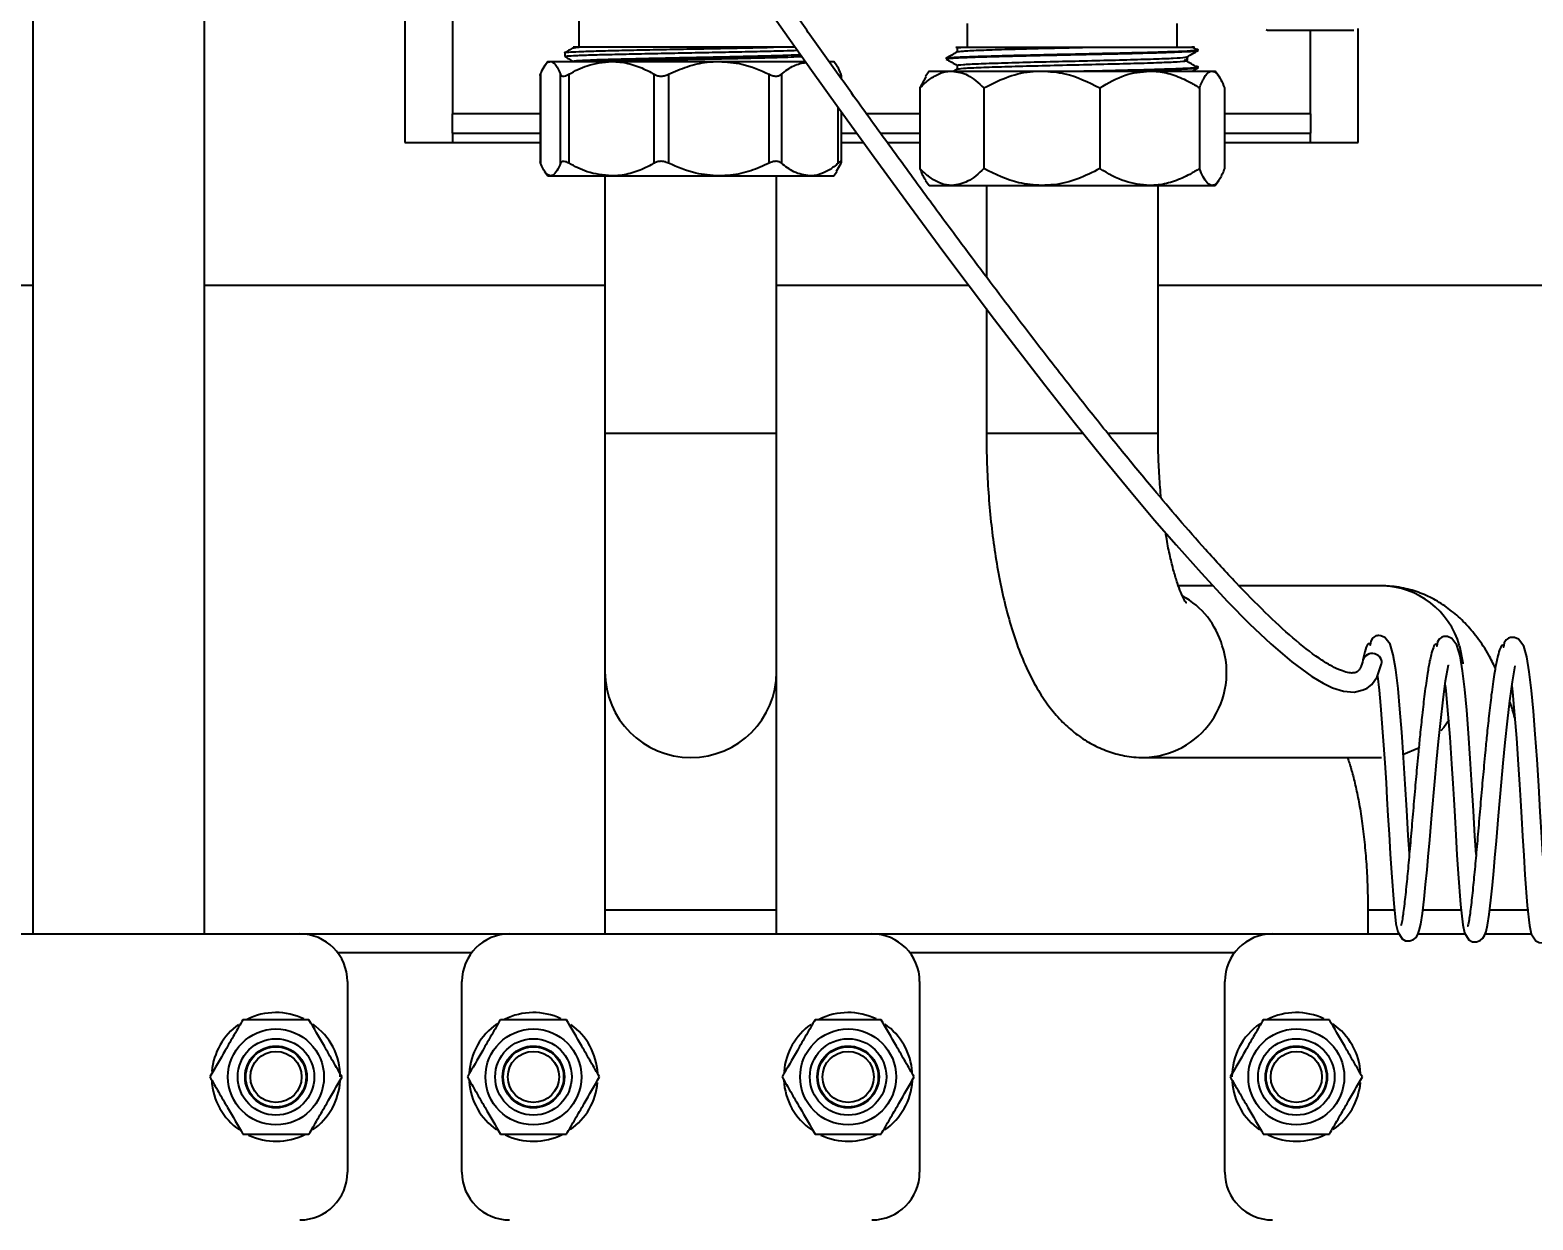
# Model space of a CAD drawing. Extents: x 75 to 2075, y 25 to 1460.
# Drawn here: x 317.1 to 579.8, y 537.8 to 745.8 of the extents above; entities that cross this region are included whole.
import ezdxf

# ---------------------------------------------------------------- set-up
doc = ezdxf.new("R2010")
doc.units = 0
doc.header["$LTSCALE"] = 5
doc.linetypes.add('SLD-KATı', pattern=[0])
doc.layers.get('0').update_dxf_attribs({"linetype": 'CONTINUOUS'})
doc.styles.add('SLDTEXTSTYLE1', font='GOTHIC.TTF', dxfattribs={"width": 0.913})
doc.dimstyles.new('SLDDIMSTYLE1', dxfattribs={"dimtxt": 17.5, "dimasz": 16.51, "dimexe": 0, "dimexo": 0.0625, "dimgap": 4.375, "dimtad": 1, "dimlfac": 0.6, "dimrnd": 1e-09, "dimzin": 12, "dimtxsty": 'SLDTEXTSTYLE1', "dimsah": 1, "dimcen": 0.09, "dimazin": 3, "dimtfac": 1, "dimtmove": 0, "dimatfit": 3, "dimtolj": 1, "dimtzin": 12})

# ---------------------------------------------------------------- blocks, each defined once
blk = doc.blocks.new('_D_4')
at = {"color": 7, "linetype": 'SLD-KATı'}
for p, q in [((245.09, 561.26), (245.09, 357.59)), ((332.59, 482.81), (332.59, 357.59)), ((245.09, 362.59), (213.34, 362.59)), ((245.09, 362.59), (332.59, 362.59)), ((332.59, 362.59), (364.34, 362.59))]:
    blk.add_line(p, q, dxfattribs=at)
for points in [[(245.09, 362.59), (228.58, 365.13), (228.58, 360.05)], [(332.59, 362.59), (349.1, 360.05), (349.1, 365.13)]]:
    blk.add_solid(points, dxfattribs=at)
at = {"color": 7, "linetype": 'SLD-KATı', "insert": (262.86, 384.94), "char_height": 17.5, "attachment_point": 1, "style": 'SLDTEXTSTYLE1'}
blk.add_mtext('52,50', dxfattribs=at)

msp = doc.modelspace()

# ---------------------------------------------------------------- linework, layer by layer
at = {"color": 7, "linetype": 'SLD-KATı'}
for p, q in [((382.594, 820.209), (382.594, 726.146)), ((317.594, 792.764), (317.594, 587.813)), ((347.594, 587.813), (347.594, 792.764)), ((390.927, 787.813), (390.927, 731.146)), ((413.01, 756.255), (413.01, 742.813)), ((480.927, 746.979), (480.927, 742.813)), ((517.594, 742.813), (517.594, 746.979)), ((549.26, 726.146), (549.26, 746.104)), ((533.357, 745.803), (548.502, 745.803)), ((540.927, 731.146), (540.927, 745.803)), ((410.56, 741.849), (410.56, 741.188)), ((450.884, 742.813), (447.033, 742.813)), ((477.226, 740.871), (477.226, 740.752)), ((478.892, 742.794), (479.16, 742.639)), ((479.16, 742.649), (479.16, 741.997)), ((520.809, 742.48), (520.191, 742.843)), ((521.295, 742.259), (521.295, 742.379)), ((407.594, 740.313), (407.071, 739.566)), ((407.594, 740.313), (408.082, 740.313)), ((408.082, 740.313), (418.737, 740.313)), ((418.737, 740.313), (437.509, 740.313)), ((437.509, 740.313), (452.71, 740.313)), ((456.874, 740.313), (457.594, 740.313)), ((458.116, 739.566), (457.594, 740.313)), ((474.26, 738.646), (473.601, 737.704)), ((474.26, 738.646), (478.235, 738.646)), ((478.235, 738.646), (493.957, 738.646)), ((479.176, 738.989), (478.582, 738.646)), ((479.16, 739.632), (479.16, 738.98)), ((493.957, 738.646), (512.786, 738.646)), ((512.786, 738.646), (523.691, 738.646)), ((521.295, 739.243), (521.295, 739.363)), ((523.691, 738.646), (524.26, 738.646)), ((524.92, 737.704), (524.26, 738.646)), ((406.252, 737.861), (406.252, 722.777)), ((406.317, 738.081), (406.317, 722.544)), ((409.846, 722.544), (409.846, 738.081)), ((411.267, 738.081), (411.267, 722.544)), ((426.207, 722.544), (426.207, 738.081)), ((428.71, 738.081), (428.71, 722.544)), ((446.309, 722.544), (446.309, 738.081)), ((448.428, 738.081), (448.428, 722.544)), ((458.935, 737.238), (458.935, 737.861)), ((473.679, 737.65), (472.633, 735.704)), ((472.633, 735.704), (472.633, 721.589)), ((483.837, 735.704), (483.837, 721.589)), ((504.077, 735.704), (504.077, 721.589)), ((521.495, 735.704), (521.495, 721.589)), ((525.888, 735.704), (525.888, 721.589)), ((390.927, 727.813), (390.927, 731.146)), ((458.935, 722.777), (458.935, 731.513)), ((540.927, 731.146), (540.927, 727.813)), ((390.927, 727.813), (406.252, 727.813)), ((390.927, 727.813), (390.927, 726.146)), ((458.935, 727.813), (461.605, 727.813)), ((465.713, 727.813), (472.633, 727.813)), ((525.888, 727.813), (540.927, 727.813)), ((540.927, 726.146), (540.927, 727.813)), ((382.594, 726.146), (390.927, 726.146)), ((540.927, 726.146), (549.26, 726.146)), ((406.317, 722.544), (406.258, 722.777)), ((458.091, 721.117), (458.87, 722.544)), ((407.053, 721.086), (407.594, 720.313)), ((407.594, 720.313), (408.082, 720.313)), ((408.082, 720.313), (418.737, 720.313)), ((417.594, 720.313), (417.594, 675.313)), ((418.737, 720.313), (437.509, 720.313)), ((437.509, 720.313), (453.402, 720.313)), ((447.594, 675.313), (447.594, 720.313)), ((453.402, 720.313), (457.594, 720.313)), ((457.594, 720.313), (458.135, 721.086)), ((473.635, 719.539), (474.26, 718.646)), ((474.26, 718.646), (478.235, 718.646)), ((478.235, 718.646), (493.957, 718.646)), ((484.26, 718.646), (484.26, 702.661)), ((493.957, 718.646), (512.786, 718.646)), ((512.786, 718.646), (523.691, 718.646)), ((514.26, 675.313), (514.26, 718.646)), ((523.691, 718.646), (524.26, 718.646)), ((524.26, 718.646), (524.886, 719.539)), ((317.594, 701.146), (281.76, 701.146)), ((417.594, 701.146), (347.594, 701.146)), ((481.231, 701.146), (447.594, 701.146)), ((619.734, 701.146), (514.26, 701.146)), ((484.26, 697.115), (484.26, 675.313)), ((417.594, 675.313), (417.594, 633.646)), ((447.594, 633.646), (447.594, 675.313)), ((523.879, 648.646), (517.828, 648.646)), ((553.32, 648.646), (528.441, 648.646)), ((417.594, 633.646), (417.594, 591.979)), ((447.594, 591.979), (447.594, 633.646)), ((511.868, 618.646), (553.32, 618.646)), ((417.594, 591.979), (417.594, 587.813)), ((447.594, 587.813), (447.594, 591.979)), ((550.927, 591.979), (550.927, 587.813)), ((300.927, 587.813), (364.26, 587.813)), ((364.26, 587.813), (400.927, 587.813)), ((400.927, 587.813), (464.26, 587.813)), ((464.26, 587.813), (534.26, 587.813)), ((534.26, 587.813), (556.389, 587.813)), ((559.71, 587.813), (567.95, 587.813)), ((571.432, 587.813), (579.511, 587.813)), ((372.594, 579.479), (372.594, 546.146)), ((392.594, 546.146), (392.594, 579.479)), ((472.594, 579.479), (472.594, 546.146)), ((525.927, 546.146), (525.927, 579.479))]:
    msp.add_line(p, q, dxfattribs=at)
at = {"color": 8, "linetype": 'SLD-KATı'}
for p, q in [((406.252, 731.146), (390.927, 731.146)), ((458.377, 722.544), (458.377, 732.288)), ((459.2, 731.146), (458.935, 731.146)), ((472.633, 731.146), (463.311, 731.146)), ((540.927, 731.146), (525.888, 731.146)), ((390.927, 726.146), (406.252, 726.146)), ((458.935, 726.146), (462.807, 726.146)), ((466.916, 726.146), (472.633, 726.146)), ((525.888, 726.146), (540.927, 726.146)), ((447.594, 675.313), (417.594, 675.313)), ((501.229, 675.313), (484.26, 675.313)), ((514.26, 675.313), (505.52, 675.313)), ((447.594, 591.979), (417.594, 591.979)), ((555.521, 591.979), (550.927, 591.979)), ((567.254, 591.979), (560.503, 591.979)), ((579.063, 591.979), (572.279, 591.979)), ((394.26, 584.479), (370.927, 584.479)), ((527.594, 584.479), (470.927, 584.479))]:
    msp.add_line(p, q, dxfattribs=at)
at = {"color": 7, "linetype": 'SLD-KATı', "flags": 128}
for points in [[(431.266, 770.972), (431.411, 770.756), (431.83, 770.142), (432.434, 769.257), (433.542, 767.641), (434.722, 765.924), (435.866, 764.265), (437.176, 762.37), (440.504, 757.575), (444.56, 751.77), (449.044, 745.398), (453.709, 738.819), (458.419, 732.228), (464.664, 723.573), (470.809, 715.153), (476.832, 707.001), (485.669, 695.24), (494.491, 683.776), (499.604, 677.28), (504.667, 670.973), (509.543, 665.035), (513.651, 660.153), (517.403, 655.807), (521.771, 650.906), (526.41, 645.932), (530.272, 642.02), (533.967, 638.531), (537.646, 635.385), (541.163, 632.812), (543.122, 631.641), (544.771, 630.855), (546.693, 630.248), (548.508, 630.096), (550.123, 630.455), (550.783, 630.792), (551.596, 631.434), (552.547, 632.723), (553.341, 635.01), (553.341, 635.01)], [(558.18, 601.848), (557.986, 605.034), (557.728, 609.469), (557.459, 614.002), (557.166, 618.65), (556.863, 623.074), (556.545, 627.087), (556.208, 630.705), (555.818, 633.97), (555.376, 636.596), (554.835, 638.435), (553.914, 639.642), (553.203, 639.937), (552.875, 639.97), (552.712, 639.964), (552.537, 639.939), (552.35, 639.891), (552.153, 639.811), (551.951, 639.691), (551.752, 639.521), (551.426, 639.006), (551.325, 638.279), (551.325, 638.279)], [(569.844, 601.684), (569.65, 604.87), (569.392, 609.305), (569.123, 613.838), (568.83, 618.486), (568.527, 622.91), (568.209, 626.923), (567.872, 630.54), (567.482, 633.806), (567.04, 636.432), (566.499, 638.271), (565.578, 639.478), (564.867, 639.773), (564.539, 639.806), (564.376, 639.8), (564.201, 639.775), (564.014, 639.727), (563.817, 639.647), (563.614, 639.527), (563.416, 639.357), (563.09, 638.842), (562.989, 638.115), (562.989, 638.115)], [(581.508, 601.52), (581.314, 604.706), (581.056, 609.141), (580.787, 613.674), (580.494, 618.322), (580.191, 622.746), (579.873, 626.759), (579.536, 630.376), (579.146, 633.642), (578.704, 636.268), (578.163, 638.107), (577.241, 639.314), (576.531, 639.609), (576.203, 639.642), (576.04, 639.636), (575.865, 639.611), (575.678, 639.563), (575.481, 639.483), (575.278, 639.363), (575.08, 639.193), (574.754, 638.678), (574.653, 637.951), (574.653, 637.951)], [(552.6, 632.876), (552.884, 630.447), (553.143, 627.733), (553.574, 622.345), (553.885, 617.73), (554.105, 614.242), (554.272, 611.482), (554.447, 608.472), (554.635, 605.226), (554.84, 601.821), (555.049, 598.493), (555.45, 593.104), (555.839, 589.592), (556.162, 588.174), (556.938, 586.941), (557.537, 586.62), (558.252, 586.582), (558.905, 586.824), (559.35, 587.204), (559.678, 587.724), (559.92, 588.403), (560.171, 589.534), (560.454, 591.376), (560.757, 593.865), (561.028, 596.471), (561.268, 598.99), (561.479, 601.295), (561.742, 604.258), (562.118, 608.626), (562.634, 614.476), (562.939, 617.848), (563.282, 621.441), (563.666, 625.138), (564.077, 628.732), (564.528, 632.06), (565.004, 634.844), (565.004, 634.844)], [(564.427, 631.317), (564.548, 630.283), (564.806, 627.569), (565.238, 622.181), (565.549, 617.566), (565.769, 614.078), (565.936, 611.318), (566.111, 608.308), (566.299, 605.062), (566.504, 601.657), (566.713, 598.329), (567.114, 592.94), (567.503, 589.428), (567.826, 588.01), (568.602, 586.777), (569.201, 586.456), (569.916, 586.418), (570.569, 586.66), (571.014, 587.04), (571.342, 587.56), (571.583, 588.239), (571.835, 589.37), (572.118, 591.212), (572.421, 593.701), (572.692, 596.307), (572.932, 598.826), (573.143, 601.131), (573.406, 604.093), (573.782, 608.462), (574.297, 614.312), (574.603, 617.684), (574.946, 621.277), (575.33, 624.974), (575.741, 628.568), (576.191, 631.896), (576.668, 634.68), (576.668, 634.68)], [(576.091, 631.153), (576.212, 630.119), (576.47, 627.405), (576.902, 622.017), (577.213, 617.402), (577.433, 613.914), (577.599, 611.154), (577.775, 608.144), (577.963, 604.898), (578.168, 601.493), (578.377, 598.165), (578.778, 592.776), (579.166, 589.264), (579.49, 587.846), (580.266, 586.613), (580.865, 586.292), (581.58, 586.254), (582.233, 586.496), (582.678, 586.876), (583.006, 587.396), (583.247, 588.075), (583.499, 589.206), (583.782, 591.048), (584.085, 593.537), (584.356, 596.143), (584.595, 598.662), (584.807, 600.967), (585.07, 603.929), (585.446, 608.298), (585.961, 614.148), (586.267, 617.52), (586.61, 621.113), (586.994, 624.81), (587.405, 628.404), (587.855, 631.732), (588.332, 634.516), (588.332, 634.516)]]:
    msp.add_lwpolyline(points, dxfattribs=at)
at = {"color": 8, "linetype": 'SLD-KATı', "flags": 128}
for points in [[(566.946, 638.185), (567.538, 635.214), (567.556, 635.025)], [(565.161, 625.241), (564.199, 623.914), (563.666, 623.295)], [(559.988, 620.377), (559.659, 620.201), (557.136, 619.19)]]:
    msp.add_lwpolyline(points, dxfattribs=at)
at = {"color": 7, "linetype": 'SLD-KATı'}
for centre, radius in [((360.094, 562.813), 8.386), ((405.094, 562.813), 8.386), ((460.094, 562.813), 8.386), ((538.427, 562.813), 8.386), ((360.094, 562.813), 6.685), ((360.094, 562.813), 5.404), ((360.094, 562.813), 5.277), ((405.094, 562.813), 6.685), ((405.094, 562.813), 5.404), ((405.094, 562.813), 5.277), ((460.094, 562.813), 6.685), ((460.094, 562.813), 5.404), ((460.094, 562.813), 5.277), ((538.427, 562.813), 6.685), ((538.427, 562.813), 5.404), ((538.427, 562.813), 5.277), ((360.094, 562.813), 4.471), ((405.094, 562.813), 4.471), ((460.094, 562.813), 4.471), ((538.427, 562.813), 4.471)]:
    msp.add_circle(centre, radius, dxfattribs=at)
at = {"color": 8, "linetype": 'SLD-KATı'}
for centre, radius, start, end in [((511.267, 633.983), 14.835, 16.45413, 60.51495), ((553.089, 634.24), 14.408, 15.88971, 89.08286), ((511.408, 633.489), 14.849, 271.67616, 18.43591)]:
    msp.add_arc(centre, radius, start, end, dxfattribs=at)
at = {"color": 7, "linetype": 'SLD-KATı'}
for centre, radius, start, end in [((551.647, 635.187), 1.646, 58.19257, 162.92485), ((551.548, 635.297), 1.521, 83.68657, 165.72121), ((551.768, 635.224), 1.586, 351.19265, 91.91181), ((551.893, 635.256), 1.469, 350.38247, 64.94432), ((432.594, 633.646), 15, 180, 0), ((364.26, 579.479), 8.333, 0, 90), ((400.927, 579.479), 8.333, 90, 180), ((464.26, 579.479), 8.333, 0, 90), ((534.26, 579.479), 8.333, 90, 180), ((360.094, 562.813), 11.25, 64.17371, 116.63727), ((405.094, 562.813), 11.25, 64.78483, 116.549), ((460.094, 562.813), 11.25, 64.17371, 116.63727), ((538.427, 562.813), 11.25, 64.78483, 116.549), ((360.094, 562.813), 11.25, 125.43094, 175.02142), ((360.094, 562.813), 11.25, 0, 55.03913), ((405.094, 562.813), 11.25, 124.62216, 176.51847), ((405.094, 562.813), 11.25, 2.97273, 54.56906), ((460.094, 562.813), 11.25, 125.43094, 175.02142), ((460.094, 562.813), 11.25, 4.15152, 55.03913), ((538.427, 562.813), 11.25, 124.62216, 180), ((538.427, 562.813), 11.25, 2.97273, 55.53526), ((360.094, 562.813), 11.25, 182.97273, 235.53526), ((360.094, 562.813), 11.25, 304.62216, 356.51847), ((460.094, 562.813), 11.25, 182.97273, 235.53526), ((460.094, 562.813), 11.25, 304.62216, 356.51847), ((405.094, 562.813), 11.25, 184.15152, 235.03913), ((405.094, 562.813), 11.25, 305.0872, 355.02142), ((538.427, 562.813), 11.25, 184.15152, 235.03913), ((538.427, 562.813), 11.25, 305.0872, 355.02142), ((360.094, 562.813), 11.25, 244.78483, 296.549), ((405.094, 562.813), 11.25, 244.17371, 296.63727), ((460.094, 562.813), 11.25, 244.78483, 296.549), ((538.427, 562.813), 11.25, 244.17371, 296.63727), ((364.26, 546.146), 8.333, 270, 0), ((400.927, 546.146), 8.333, 180, 270), ((464.26, 546.146), 8.333, 270, 0), ((534.26, 546.146), 8.333, 180, 270)]:
    msp.add_arc(centre, radius, start, end, dxfattribs=at)
for points, knots in [([(550.073, 635.67), (549.95, 635.199), (549.734, 634.378), (549.348, 633.862), (549.057, 633.628), (548.721, 633.467), (548.147, 633.378), (547.14, 633.525), (545.818, 633.993), (544.21, 634.815), (541.615, 636.461), (537.866, 639.428), (532.998, 643.938), (527.903, 649.133), (522.833, 654.656), (517.992, 660.177), (513.134, 665.9), (507.926, 672.214), (502.218, 679.318), (495.454, 687.929), (487.722, 698.005), (479.894, 708.442), (472.937, 717.871), (466.864, 726.201), (461.203, 734.054), (456.029, 741.3), (451.424, 747.799), (446.993, 754.099), (442.987, 759.837), (440.245, 763.79), (438.493, 766.326), (437.273, 768.096), (436.076, 769.838), (435.131, 771.217), (434.453, 772.209), (434.017, 772.849), (433.959, 772.933), (433.927, 772.979)], [0, 0, 0, 0, 0.0165435, 0.0287987, 0.0367424, 0.0431979, 0.0583506, 0.0737905, 0.0898129, 0.1053275, 0.123517, 0.1646181, 0.2049711, 0.2460748, 0.2880413, 0.3244157, 0.3577739, 0.3982735, 0.4408333, 0.4831077, 0.5441655, 0.6039451, 0.6437137, 0.6834165, 0.7229814, 0.75241, 0.781549, 0.8102488, 0.8383772, 0.8655997, 0.8786425, 0.89215, 0.9095381, 0.9321658, 0.9509113, 0.9732747, 1, 1, 1, 1]), ([(533.357, 745.812), (533.35, 745.809), (533.316, 745.793), (533.229, 745.823), (533.159, 745.848)], [0, 0, 0, 0, 0.1920612, 1, 1, 1, 1]), ([(410.634, 741.849), (410.611, 741.854), (410.454, 741.889), (411.172, 741.955), (412.835, 742.051), (415.527, 742.144), (418.989, 742.23), (423.111, 742.324), (427.697, 742.42), (432.491, 742.509), (437.29, 742.598), (441.884, 742.693), (445.086, 742.765), (446.678, 742.804), (447.033, 742.813)], [0, 0, 0, 0, 0.01684074, 0.11197127, 0.20852893, 0.30420587, 0.3981293, 0.49409994, 0.59058308, 0.68528167, 0.77985754, 0.8763107, 0.97235067, 1, 1, 1, 1]), ([(410.565, 741.188), (410.66, 741.217), (410.854, 741.276), (412.454, 741.371), (414.942, 741.465), (418.272, 741.552), (422.277, 741.645), (426.797, 741.74), (431.568, 741.831), (436.379, 741.918), (441.038, 742.013), (445.27, 742.108), (448.812, 742.192), (450.478, 742.249), (451.259, 742.275)], [0, 0, 0, 0, 0.0827558, 0.1680265, 0.2529097, 0.3359529, 0.4204719, 0.5058345, 0.5899999, 0.6732245, 0.7583236, 0.8434503, 0.9267164, 1, 1, 1, 1]), ([(412.003, 742.69), (411.765, 742.552), (411.287, 742.276), (410.809, 742), (410.571, 741.862)], [0, 0, 0, 0, 0.499987, 1, 1, 1, 1]), ([(410.571, 741.175), (410.809, 741.037), (411.287, 740.761), (411.765, 740.485), (412.003, 740.347)], [0, 0, 0, 0, 0.5000153, 1, 1, 1, 1]), ([(413.079, 742.813), (413.011, 742.813), (412.668, 742.813), (412.158, 742.813), (412.07, 742.813), (412.022, 742.813)], [0, 0, 0, 0, 0.1029177, 0.515387, 1, 1, 1, 1]), ([(412.039, 740.361), (412.073, 740.383), (412.147, 740.432), (413.19, 740.511), (414.95, 740.596), (417.378, 740.677), (420.36, 740.754), (423.818, 740.838), (427.622, 740.922), (431.583, 741.003), (435.575, 741.081), (439.477, 741.164), (443.132, 741.249), (446.374, 741.33), (449.061, 741.407), (450.913, 741.477), (451.567, 741.519), (451.785, 741.533)], [0, 0, 0, 0, 0.0584777, 0.1287106, 0.1991806, 0.2685558, 0.3372393, 0.4074241, 0.4779147, 0.5473769, 0.6160053, 0.6861386, 0.756646, 0.8261924, 0.8947755, 0.9648537, 1, 1, 1, 1]), ([(412.076, 742.69), (412.066, 742.696), (412.017, 742.73), (412.475, 742.771), (412.978, 742.806), (413.079, 742.813)], [0, 0, 0, 0, 0.1706316, 0.8338055, 1, 1, 1, 1]), ([(447.033, 742.813), (446.086, 742.813), (444.178, 742.813), (440.92, 742.813), (437.44, 742.813), (433.803, 742.813), (430.131, 742.813), (426.564, 742.813), (423.221, 742.813), (420.196, 742.813), (417.549, 742.813), (415.374, 742.813), (413.907, 742.813), (413.305, 742.813), (413.079, 742.813)], [0, 0, 0, 0, 0.0844598, 0.1700757, 0.2556921, 0.3436476, 0.4315887, 0.5188206, 0.6060532, 0.691679, 0.7773031, 0.8629417, 0.9485803, 1, 1, 1, 1]), ([(416.5, 740.313), (416.817, 740.324), (417.902, 740.361), (420.384, 740.423), (423.811, 740.507), (427.624, 740.592), (431.583, 740.673), (435.575, 740.75), (439.477, 740.833), (443.132, 740.918), (446.372, 741), (449.066, 741.076), (451.014, 741.15), (451.726, 741.197), (452.01, 741.215)], [0, 0, 0, 0, 0.03665732, 0.12575462, 0.21679917, 0.30823994, 0.39834767, 0.48737275, 0.57835058, 0.66981407, 0.76003006, 0.84899705, 0.93990331, 1, 1, 1, 1]), ([(477.335, 740.871), (477.3, 740.877), (477.011, 740.929), (478.231, 741.03), (481.036, 741.169), (485.531, 741.306), (491.115, 741.448), (497.4, 741.583), (503.817, 741.726), (509.878, 741.86), (515.033, 742.004), (518.91, 742.138), (520.881, 742.268), (521.544, 742.379), (520.935, 742.447), (520.629, 742.48)], [0, 0, 0, 0, 0.0119025, 0.098404, 0.1847093, 0.270886, 0.3574819, 0.4433807, 0.5301616, 0.6159068, 0.7027654, 0.7884826, 0.8753115, 0.9372538, 1, 1, 1, 1]), ([(477.227, 740.739), (477.552, 740.552), (478.196, 740.179), (478.84, 739.807), (479.16, 739.623)], [0, 0, 0, 0, 0.5042701, 1, 1, 1, 1]), ([(479.176, 742.006), (478.853, 741.82), (478.208, 741.447), (477.564, 741.075), (477.241, 740.888)], [0, 0, 0, 0, 0.5000015, 1, 1, 1, 1]), ([(477.385, 740.752), (477.346, 740.769), (477.218, 740.823), (478.292, 740.913), (480.388, 741.02), (483.343, 741.124), (486.828, 741.222), (490.635, 741.315), (494.554, 741.404), (498.415, 741.487), (501.711, 741.558), (504.63, 741.621), (507.32, 741.681), (510.61, 741.759), (514.084, 741.851), (517.295, 741.956), (519.637, 742.06), (521.068, 742.162), (521.184, 742.228), (521.239, 742.259)], [0, 0, 0, 0, 0.03222362, 0.10664518, 0.1780029, 0.24629493, 0.31151965, 0.37367578, 0.43276176, 0.48877602, 0.54171749, 0.57532368, 0.61748415, 0.66367561, 0.73275192, 0.80166625, 0.87041847, 0.93935748, 1, 1, 1, 1]), ([(478.902, 742.813), (478.923, 742.813), (478.969, 742.813), (479.578, 742.813), (480.155, 742.813), (480.318, 742.813)], [0, 0, 0, 0, 0.363241, 0.82069905, 1, 1, 1, 1]), ([(479.259, 739.632), (479.227, 739.638), (478.964, 739.691), (480.076, 739.791), (482.635, 739.93), (486.736, 740.067), (491.83, 740.209), (497.563, 740.344), (503.418, 740.488), (508.944, 740.621), (513.658, 740.765), (517.151, 740.899), (519.001, 741.023), (519.204, 741.095), (519.279, 741.121)], [0, 0, 0, 0, 0.012863, 0.1063429, 0.199611, 0.29274, 0.3863221, 0.4791509, 0.5729328, 0.6655955, 0.7594617, 0.8520938, 0.9459278, 1, 1, 1, 1]), ([(479.259, 742.648), (479.227, 742.655), (478.961, 742.707), (479.63, 742.762), (480.293, 742.811), (480.318, 742.813)], [0, 0, 0, 0, 0.1170072, 0.9673411, 1, 1, 1, 1]), ([(479.176, 742.006), (479.417, 742.053), (479.9, 742.146), (482.682, 742.285), (486.724, 742.423), (491.83, 742.564), (497.18, 742.69), (500.65, 742.775), (502.196, 742.813)], [0, 0, 0, 0, 0.1728046, 0.345264, 0.5174658, 0.6905055, 0.8621525, 1, 1, 1, 1]), ([(480.318, 742.813), (480.474, 742.813), (480.942, 742.813), (481.962, 742.813), (483.601, 742.813), (485.741, 742.813), (488.41, 742.813), (491.379, 742.813), (494.563, 742.813), (498.206, 742.813), (500.758, 742.813), (502.196, 742.813)], [0, 0, 0, 0, 0.0479022, 0.1438641, 0.2398258, 0.3606379, 0.4814499, 0.6022622, 0.7230745, 0.8438866, 1, 1, 1, 1]), ([(502.196, 742.813), (503.737, 742.813), (506.4, 742.813), (509.931, 742.813), (512.801, 742.813), (515.33, 742.813), (517.407, 742.813), (519.02, 742.813), (520.106, 742.813), (520.596, 742.813), (520.619, 742.813), (520.274, 742.813), (520.174, 742.813)], [0, 0, 0, 0, 0.137536, 0.2377176, 0.3408045, 0.4409853, 0.5440474, 0.6450207, 0.7488174, 0.8515554, 0.9572302, 1, 1, 1, 1]), ([(519.345, 741.121), (519.67, 741.309), (520.319, 741.685), (520.969, 742.06), (521.294, 742.248)], [0, 0, 0, 0, 0.4999878, 1, 1, 1, 1]), ([(519.361, 741.131), (519.361, 741.039), (519.361, 740.852), (519.361, 740.29), (519.361, 740.852), (519.361, 741.039), (519.361, 741.131)], [0, 0, 0, 0, 0.2464199, 0.5, 0.7535801, 1, 1, 1, 1]), ([(406.317, 738.081), (406.531, 738.558), (406.965, 739.524), (407.567, 740.216), (407.944, 740.287), (408.082, 740.313)], [0, 0, 0, 0, 0.3824103, 0.7746528, 1, 1, 1, 1]), ([(408.082, 740.313), (408.354, 740.221), (408.967, 740.016), (409.533, 738.772), (409.846, 738.081)], [0, 0, 0, 0, 0.4446442, 1, 1, 1, 1]), ([(411.267, 738.081), (412.334, 738.65), (414.71, 739.917), (417.307, 740.172), (418.737, 740.313)], [0, 0, 0, 0, 0.4489899, 1, 1, 1, 1]), ([(418.737, 740.313), (419.231, 740.295), (420.664, 740.242), (423.027, 739.653), (424.993, 738.772), (426.036, 738.179), (426.207, 738.081)], [0, 0, 0, 0, 0.19112734, 0.55370481, 0.92673737, 1, 1, 1, 1]), ([(428.71, 738.081), (429.778, 738.558), (431.941, 739.524), (434.942, 740.216), (436.823, 740.287), (437.509, 740.313)], [0, 0, 0, 0, 0.3824101, 0.7746531, 1, 1, 1, 1]), ([(437.509, 740.313), (438.869, 740.221), (441.926, 740.016), (444.744, 738.772), (446.309, 738.081)], [0, 0, 0, 0, 0.4446437, 1, 1, 1, 1]), ([(448.428, 738.081), (449.137, 738.66), (450.52, 739.788), (452.031, 740.03), (452.767, 740.148)], [0, 0, 0, 0, 0.5128213, 1, 1, 1, 1]), ([(451.846, 740.313), (451.925, 740.315), (452.294, 740.327), (452.479, 740.34), (452.624, 740.35)], [0, 0, 0, 0, 0.2155628, 1, 1, 1, 1]), ([(458.87, 738.081), (458.658, 738.602), (458.407, 739.221), (458.135, 739.505), (458.092, 739.549)], [0, 0, 0, 0, 0.8422245, 1, 1, 1, 1]), ([(472.633, 735.704), (472.99, 736.048), (473.89, 736.914), (475.431, 737.976), (476.966, 738.574), (477.914, 738.628), (478.235, 738.646)], [0, 0, 0, 0, 0.2056138, 0.5170119, 0.8361674, 1, 1, 1, 1]), ([(478.235, 738.646), (479.165, 738.502), (481.134, 738.197), (482.904, 736.565), (483.837, 735.704)], [0, 0, 0, 0, 0.47249147, 1, 1, 1, 1]), ([(479.176, 738.989), (479.417, 739.036), (479.9, 739.129), (482.682, 739.268), (486.723, 739.406), (491.833, 739.547), (497.562, 739.683), (503.418, 739.826), (508.945, 739.96), (513.656, 740.104), (517.159, 740.238), (519.072, 740.368), (519.276, 740.446), (519.361, 740.479)], [0, 0, 0, 0, 0.0934568, 0.186727, 0.2798578, 0.3734418, 0.4662726, 0.5600564, 0.652721, 0.7465892, 0.8392233, 0.9330594, 1, 1, 1, 1]), ([(483.837, 735.704), (485.096, 736.344), (487.656, 737.647), (491.138, 738.538), (493.273, 738.62), (493.957, 738.646)], [0, 0, 0, 0, 0.396748, 0.806752, 1, 1, 1, 1]), ([(493.957, 738.646), (495.312, 738.552), (498.866, 738.306), (502.085, 736.698), (504.077, 735.704)], [0, 0, 0, 0, 0.3814179, 1, 1, 1, 1]), ([(500.953, 738.646), (501.9, 738.667), (504.959, 738.735), (509.874, 738.844), (515.034, 738.988), (518.909, 739.121), (520.881, 739.252), (521.544, 739.363), (520.935, 739.43), (520.629, 739.464)], [0, 0, 0, 0, 0.0756705, 0.2443602, 0.4152401, 0.5838744, 0.754696, 0.8765572, 1, 1, 1, 1]), ([(504.077, 735.704), (505.528, 736.565), (508.28, 738.197), (511.34, 738.502), (512.786, 738.646)], [0, 0, 0, 0, 0.5275069, 1, 1, 1, 1]), ([(506.385, 738.646), (507.584, 738.674), (510.279, 738.737), (513.92, 738.835), (517.179, 738.939), (519.562, 739.044), (521.045, 739.145), (521.187, 739.212), (521.255, 739.243)], [0, 0, 0, 0, 0.1402008, 0.3150979, 0.4899952, 0.6648922, 0.8397895, 1, 1, 1, 1]), ([(512.786, 738.646), (513.285, 738.628), (514.732, 738.575), (517.119, 737.985), (519.518, 736.928), (520.939, 736.048), (521.495, 735.704)], [0, 0, 0, 0, 0.16383229, 0.47462905, 0.79438835, 1, 1, 1, 1]), ([(520.809, 739.463), (520.493, 739.649), (519.86, 740.021), (519.228, 740.394), (518.912, 740.58)], [0, 0, 0, 0, 0.5000048, 1, 1, 1, 1]), ([(520.281, 738.646), (520.294, 738.653), (520.631, 738.849), (520.969, 739.043), (521.294, 739.231)], [0, 0, 0, 0, 0.0373105, 1, 1, 1, 1]), ([(521.495, 735.704), (521.768, 736.344), (522.324, 737.647), (523.079, 738.538), (523.543, 738.62), (523.691, 738.646)], [0, 0, 0, 0, 0.39674906, 0.80675219, 1, 1, 1, 1]), ([(523.691, 738.646), (523.986, 738.552), (524.757, 738.306), (525.456, 736.698), (525.888, 735.704)], [0, 0, 0, 0, 0.381419, 1, 1, 1, 1]), ([(406.268, 737.861), (406.263, 737.873), (406.248, 737.911), (406.289, 738.013), (406.317, 738.081)], [0, 0, 0, 0, 0.32365053, 1, 1, 1, 1]), ([(409.846, 738.081), (409.906, 737.984), (410.026, 737.788), (410.416, 737.735), (410.856, 737.859), (411.15, 738.018), (411.267, 738.081)], [0, 0, 0, 0, 0.2806958, 0.5628281, 0.8257446, 1, 1, 1, 1]), ([(426.207, 738.081), (426.411, 737.984), (426.82, 737.788), (427.561, 737.735), (428.21, 737.859), (428.567, 738.018), (428.71, 738.081)], [0, 0, 0, 0, 0.280694, 0.5628315, 0.8257415, 1, 1, 1, 1]), ([(446.309, 738.081), (446.537, 737.984), (446.996, 737.788), (447.654, 737.735), (448.132, 737.859), (448.344, 738.018), (448.428, 738.081)], [0, 0, 0, 0, 0.28069117, 0.5628279, 0.82574326, 1, 1, 1, 1]), ([(458.377, 738.081), (458.496, 737.984), (458.735, 737.788), (458.925, 737.735), (458.952, 737.859), (458.894, 738.018), (458.87, 738.081)], [0, 0, 0, 0, 0.2806915, 0.5628284, 0.8257467, 1, 1, 1, 1]), ([(408.082, 720.313), (407.809, 720.404), (407.196, 720.61), (406.631, 721.854), (406.317, 722.544)], [0, 0, 0, 0, 0.44464446, 1, 1, 1, 1]), ([(409.846, 722.544), (409.632, 722.068), (409.198, 721.102), (408.597, 720.41), (408.219, 720.339), (408.082, 720.313)], [0, 0, 0, 0, 0.38241053, 0.7746532, 1, 1, 1, 1]), ([(411.267, 722.544), (411.078, 722.642), (410.7, 722.838), (410.239, 722.891), (409.964, 722.767), (409.88, 722.608), (409.846, 722.544)], [0, 0, 0, 0, 0.280699, 0.5628356, 0.8257525, 1, 1, 1, 1]), ([(418.737, 720.313), (417.307, 720.453), (414.71, 720.708), (412.334, 721.975), (411.267, 722.544)], [0, 0, 0, 0, 0.5510101, 1, 1, 1, 1]), ([(426.207, 722.544), (426.036, 722.447), (425.016, 721.866), (423.051, 720.982), (420.689, 720.385), (419.231, 720.331), (418.737, 720.313)], [0, 0, 0, 0, 0.0732678, 0.436543, 0.808871, 1, 1, 1, 1]), ([(428.71, 722.544), (428.476, 722.642), (428.007, 722.838), (427.25, 722.891), (426.639, 722.767), (426.33, 722.608), (426.207, 722.544)], [0, 0, 0, 0, 0.2806935, 0.5628388, 0.8257561, 1, 1, 1, 1]), ([(437.509, 720.313), (436.15, 720.404), (433.093, 720.61), (430.275, 721.854), (428.71, 722.544)], [0, 0, 0, 0, 0.4446437, 1, 1, 1, 1]), ([(446.309, 722.544), (445.241, 722.068), (443.078, 721.102), (440.077, 720.41), (438.196, 720.339), (437.509, 720.313)], [0, 0, 0, 0, 0.3824128, 0.7746533, 1, 1, 1, 1]), ([(448.428, 722.544), (448.286, 722.642), (448.001, 722.838), (447.39, 722.891), (446.802, 722.767), (446.449, 722.608), (446.309, 722.544)], [0, 0, 0, 0, 0.2806949, 0.5628368, 0.8257603, 1, 1, 1, 1]), ([(453.402, 720.313), (452.45, 720.453), (450.721, 720.708), (449.138, 721.975), (448.428, 722.544)], [0, 0, 0, 0, 0.5510107, 1, 1, 1, 1]), ([(458.377, 722.544), (458.263, 722.447), (457.583, 721.866), (456.275, 720.982), (454.702, 720.385), (453.731, 720.331), (453.402, 720.313)], [0, 0, 0, 0, 0.07326724, 0.43654306, 0.80887066, 1, 1, 1, 1]), ([(458.87, 722.544), (458.903, 722.642), (458.969, 722.838), (458.864, 722.891), (458.642, 722.767), (458.452, 722.608), (458.377, 722.544)], [0, 0, 0, 0, 0.2806974, 0.5628332, 0.8257542, 1, 1, 1, 1]), ([(478.235, 718.646), (477.914, 718.664), (476.983, 718.717), (475.447, 719.308), (473.904, 720.364), (472.99, 721.244), (472.633, 721.589)], [0, 0, 0, 0, 0.1638315, 0.4746318, 0.7943876, 1, 1, 1, 1]), ([(472.633, 721.589), (472.903, 720.891), (473.237, 720.026), (473.607, 719.643), (473.678, 719.569)], [0, 0, 0, 0, 0.8073946, 1, 1, 1, 1]), ([(483.837, 721.589), (482.904, 720.728), (481.134, 719.095), (479.165, 718.79), (478.235, 718.646)], [0, 0, 0, 0, 0.52750853, 1, 1, 1, 1]), ([(493.957, 718.646), (492.602, 718.74), (489.048, 718.986), (485.829, 720.594), (483.837, 721.589)], [0, 0, 0, 0, 0.3814203, 1, 1, 1, 1]), ([(504.077, 721.589), (502.818, 720.948), (500.258, 719.646), (496.776, 718.754), (494.641, 718.672), (493.957, 718.646)], [0, 0, 0, 0, 0.3967455, 0.8067512, 1, 1, 1, 1]), ([(512.786, 718.646), (511.34, 718.79), (508.28, 719.095), (505.528, 720.728), (504.077, 721.589)], [0, 0, 0, 0, 0.4724931, 1, 1, 1, 1]), ([(521.495, 721.589), (520.939, 721.244), (519.54, 720.378), (517.144, 719.317), (514.758, 718.718), (513.285, 718.664), (512.786, 718.646)], [0, 0, 0, 0, 0.2056133, 0.5170116, 0.8361664, 1, 1, 1, 1]), ([(523.691, 718.646), (523.397, 718.74), (522.626, 718.986), (521.927, 720.594), (521.495, 721.589)], [0, 0, 0, 0, 0.3814203, 1, 1, 1, 1]), ([(525.888, 721.589), (525.615, 720.948), (525.059, 719.646), (524.303, 718.754), (523.84, 718.672), (523.691, 718.646)], [0, 0, 0, 0, 0.3967455, 0.806751, 1, 1, 1, 1]), ([(484.26, 675.313), (484.265, 674.403), (484.279, 671.771), (484.437, 667.426), (484.79, 662.34), (485.322, 657.356), (486.033, 652.507), (486.932, 647.813), (488.035, 643.286), (489.377, 638.921), (491.022, 634.698), (492.92, 630.932), (495.021, 627.73), (497.187, 625.159), (499.509, 623.03), (502.019, 621.298), (504.718, 619.964), (507.679, 619.031), (510.104, 618.675), (511.537, 618.651), (511.868, 618.646)], [0, 0, 0, 0, 0.03338521, 0.09662817, 0.16004313, 0.22381566, 0.2881921, 0.35349683, 0.42018657, 0.48892656, 0.56067319, 0.63643849, 0.69809486, 0.75246284, 0.80209674, 0.84877879, 0.89367755, 0.93756366, 0.98560775, 1, 1, 1, 1]), ([(514.801, 663.96), (514.689, 665.247), (514.461, 667.853), (514.291, 671.682), (514.27, 674.19), (514.26, 675.313)], [0, 0, 0, 0, 0.3502533, 0.7091185, 1, 1, 1, 1]), ([(519.156, 645.665), (519.156, 645.665), (519.209, 645.618), (519.035, 645.823), (518.723, 646.424), (518.22, 647.531), (517.633, 649.121), (516.993, 651.21), (516.357, 653.795), (515.88, 656.059), (515.656, 657.53), (515.6, 657.895)], [0, 0, 0, 0, 0.0000794, 0.11298, 0.2317387, 0.3585151, 0.4941102, 0.6382444, 0.7899366, 0.9478818, 1, 1, 1, 1]), ([(573.207, 634.305), (572.838, 635.067), (571.923, 636.954), (570.159, 639.556), (568.002, 642.135), (565.678, 644.262), (563.169, 645.995), (560.469, 647.328), (557.508, 648.261), (555.084, 648.617), (553.65, 648.641), (553.32, 648.646)], [0, 0, 0, 0, 0.1028638, 0.2550092, 0.3891678, 0.5116461, 0.6268417, 0.7376355, 0.8459303, 0.9644851, 1, 1, 1, 1]), ([(551.255, 638.498), (551.171, 638.529), (550.939, 638.613), (550.541, 637.725), (550.229, 636.356), (550.074, 635.673)], [0, 0, 0, 0, 0.2221771, 0.6116506, 1, 1, 1, 1]), ([(562.918, 638.37), (562.873, 638.401), (562.7, 638.522), (562.386, 637.964), (562.03, 636.879), (561.75, 635.599), (561.542, 634.484), (561.246, 632.716), (560.865, 630.016), (560.437, 626.312), (560.075, 622.889), (559.787, 619.959), (559.498, 616.831), (559.167, 613.15), (558.777, 608.707), (558.402, 604.291), (558.029, 600.141), (557.667, 596.262), (557.363, 593.432), (557.122, 591.542), (556.917, 590.18), (556.805, 589.522), (556.723, 589.286), (556.756, 589.317), (556.758, 589.32)], [0, 0, 0, 0, 0.0202165, 0.0780058, 0.1364412, 0.1705825, 0.1969926, 0.2224631, 0.2923729, 0.3521825, 0.4027896, 0.4437655, 0.4749651, 0.5303618, 0.5905497, 0.6522252, 0.7126088, 0.7746472, 0.8455331, 0.884345, 0.921019, 0.9780124, 0.9984385, 1, 1, 1, 1]), ([(574.582, 638.206), (574.537, 638.237), (574.363, 638.359), (574.05, 637.8), (573.694, 636.715), (573.414, 635.435), (573.206, 634.32), (572.91, 632.553), (572.529, 629.852), (572.101, 626.148), (571.739, 622.725), (571.451, 619.795), (571.162, 616.667), (570.831, 612.986), (570.441, 608.543), (570.066, 604.127), (569.693, 599.977), (569.331, 596.098), (569.027, 593.268), (568.786, 591.378), (568.581, 590.016), (568.469, 589.357), (568.387, 589.122), (568.42, 589.153), (568.422, 589.156)], [0, 0, 0, 0, 0.02021636, 0.07800567, 0.13644109, 0.17058248, 0.19699325, 0.22246304, 0.29237267, 0.35218228, 0.4027894, 0.44376534, 0.4749649, 0.53036286, 0.59054949, 0.65222624, 0.71260858, 0.77464706, 0.84553284, 0.88434476, 0.92101929, 0.97801245, 0.9984384, 1, 1, 1, 1]), ([(576.616, 625.582), (576.365, 626.504), (576.095, 627.489), (575.747, 628.371), (575.725, 628.427)], [0, 0, 0, 0, 0.9354695, 1, 1, 1, 1]), ([(547.36, 618.646), (547.421, 618.483), (547.688, 617.773), (548.195, 616.06), (548.834, 613.514), (549.438, 610.495), (549.971, 607.104), (550.405, 603.395), (550.719, 599.449), (550.898, 595.612), (550.918, 593.103), (550.927, 591.979)], [0, 0, 0, 0, 0.0330246, 0.1434682, 0.2597051, 0.3807336, 0.5055242, 0.6331457, 0.7627947, 0.8938069, 1, 1, 1, 1]), ([(354.32, 572.813), (353.819, 571.945), (352.807, 570.192), (350.842, 566.788), (349.436, 564.352), (348.547, 562.813)], [0, 0, 0, 0, 0.264861, 0.5354672, 1, 1, 1, 1]), ([(365.867, 572.813), (364.459, 572.813), (361.128, 572.813), (357.148, 572.813), (354.784, 572.813), (354.32, 572.813)], [0, 0, 0, 0, 0.3706041, 0.8765854, 1, 1, 1, 1]), ([(371.641, 562.813), (371.14, 563.68), (370.127, 565.434), (368.163, 568.837), (366.756, 571.273), (365.867, 572.813)], [0, 0, 0, 0, 0.2648607, 0.5354666, 1, 1, 1, 1]), ([(399.32, 572.813), (398.819, 571.945), (397.807, 570.192), (395.842, 566.788), (394.436, 564.352), (393.547, 562.813)], [0, 0, 0, 0, 0.26486178, 0.53546765, 1, 1, 1, 1]), ([(410.867, 572.813), (409.459, 572.813), (406.128, 572.813), (402.148, 572.813), (399.784, 572.813), (399.32, 572.813)], [0, 0, 0, 0, 0.3706041, 0.8765854, 1, 1, 1, 1]), ([(416.641, 562.813), (416.14, 563.68), (415.127, 565.434), (413.163, 568.837), (411.756, 571.273), (410.867, 572.813)], [0, 0, 0, 0, 0.26486178, 0.53546765, 1, 1, 1, 1]), ([(454.32, 572.813), (453.819, 571.945), (452.807, 570.192), (450.842, 566.788), (449.436, 564.352), (448.547, 562.813)], [0, 0, 0, 0, 0.26486126, 0.53546766, 1, 1, 1, 1]), ([(465.867, 572.813), (464.459, 572.813), (461.128, 572.813), (457.148, 572.813), (454.784, 572.813), (454.32, 572.813)], [0, 0, 0, 0, 0.3706045, 0.8765853, 1, 1, 1, 1]), ([(471.641, 562.813), (471.14, 563.68), (470.127, 565.434), (468.163, 568.837), (466.756, 571.273), (465.867, 572.813)], [0, 0, 0, 0, 0.2648607, 0.5354671, 1, 1, 1, 1]), ([(532.654, 572.813), (532.153, 571.945), (531.14, 570.192), (529.175, 566.788), (527.769, 564.352), (526.88, 562.813)], [0, 0, 0, 0, 0.26486126, 0.53546766, 1, 1, 1, 1]), ([(544.201, 572.813), (542.792, 572.813), (539.461, 572.813), (535.481, 572.813), (533.117, 572.813), (532.654, 572.813)], [0, 0, 0, 0, 0.3706041, 0.8765854, 1, 1, 1, 1]), ([(549.974, 562.813), (549.473, 563.68), (548.461, 565.434), (546.496, 568.837), (545.089, 571.273), (544.201, 572.813)], [0, 0, 0, 0, 0.2648609, 0.5354674, 1, 1, 1, 1]), ([(348.547, 562.813), (349.048, 561.945), (350.06, 560.192), (352.025, 556.788), (353.431, 554.352), (354.32, 552.813)], [0, 0, 0, 0, 0.2648591, 0.5354633, 1, 1, 1, 1]), ([(365.867, 552.813), (366.368, 553.68), (367.38, 555.434), (369.345, 558.837), (370.752, 561.273), (371.641, 562.813)], [0, 0, 0, 0, 0.2648599, 0.5354638, 1, 1, 1, 1]), ([(393.547, 562.813), (394.048, 561.945), (395.06, 560.192), (397.025, 556.788), (398.431, 554.352), (399.32, 552.813)], [0, 0, 0, 0, 0.2648588, 0.5354638, 1, 1, 1, 1]), ([(410.867, 552.813), (411.368, 553.68), (412.38, 555.434), (414.345, 558.837), (415.752, 561.273), (416.641, 562.813)], [0, 0, 0, 0, 0.2648588, 0.5354627, 1, 1, 1, 1]), ([(448.547, 562.813), (449.048, 561.945), (450.06, 560.192), (452.025, 556.788), (453.431, 554.352), (454.32, 552.813)], [0, 0, 0, 0, 0.2648588, 0.5354633, 1, 1, 1, 1]), ([(465.867, 552.813), (466.368, 553.68), (467.38, 555.434), (469.345, 558.837), (470.752, 561.273), (471.641, 562.813)], [0, 0, 0, 0, 0.2648593, 0.5354638, 1, 1, 1, 1]), ([(526.88, 562.813), (527.381, 561.945), (528.393, 560.192), (530.358, 556.788), (531.765, 554.352), (532.654, 552.813)], [0, 0, 0, 0, 0.2648593, 0.5354632, 1, 1, 1, 1]), ([(544.201, 552.813), (544.701, 553.68), (545.714, 555.434), (547.679, 558.837), (549.085, 561.273), (549.974, 562.813)], [0, 0, 0, 0, 0.264859, 0.5354635, 1, 1, 1, 1]), ([(354.32, 552.813), (354.784, 552.813), (357.148, 552.813), (361.128, 552.813), (364.459, 552.813), (365.867, 552.813)], [0, 0, 0, 0, 0.1234146, 0.6293959, 1, 1, 1, 1]), ([(399.32, 552.813), (399.784, 552.813), (402.148, 552.813), (406.128, 552.813), (409.459, 552.813), (410.867, 552.813)], [0, 0, 0, 0, 0.1234146, 0.6293959, 1, 1, 1, 1]), ([(454.32, 552.813), (454.784, 552.813), (457.148, 552.813), (461.128, 552.813), (464.459, 552.813), (465.867, 552.813)], [0, 0, 0, 0, 0.1234147, 0.6293955, 1, 1, 1, 1]), ([(532.654, 552.813), (533.117, 552.813), (535.481, 552.813), (539.461, 552.813), (542.792, 552.813), (544.201, 552.813)], [0, 0, 0, 0, 0.1234146, 0.6293959, 1, 1, 1, 1])]:
    msp.add_open_spline(points, degree=3, knots=knots, dxfattribs=at)

# ---------------------------------------------------------------- dimensions: what is measured, and where the dimension line sits
dim = msp.add_linear_dim(base=(332.594, 362.588), p1=(245.094, 566.264), p2=(332.594, 487.813), dimstyle='SLDDIMSTYLE1', dxfattribs=at)
dim.commit()
dim.dimension.update_dxf_attribs({"geometry": '_D_4', "text_midpoint": (291.956, 362.588), "dimtype": 160})

doc.saveas('drawing.dxf')
